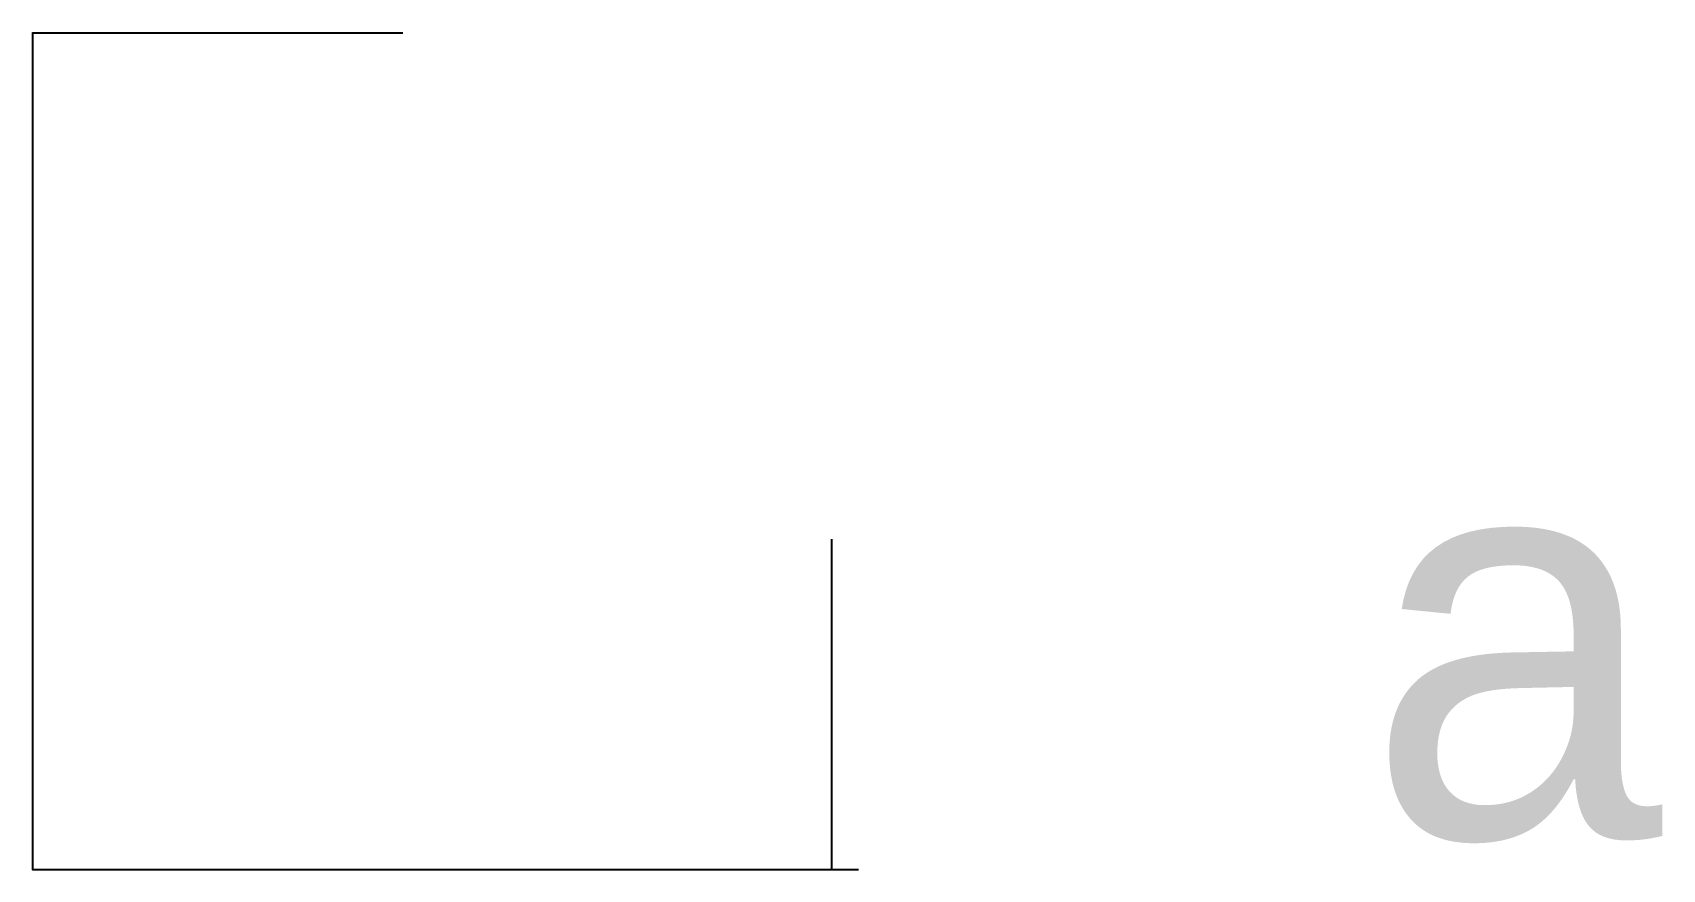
# Model space of a CAD drawing. Header units: metres. Extents: x -122270 to -121245, y -286425 to -285898.
import ezdxf

# ---------------------------------------------------------------- set-up
doc = ezdxf.new("R2010")
doc.units = ezdxf.units.M
doc.layers.add('STEEL', color=1, linetype='Continuous')
doc.layers.add('TEXT', color=3, linetype='Continuous')

msp = doc.modelspace()

# ---------------------------------------------------------------- linework, layer by layer
at = {"layer": 'STEEL'}
for points in [[(-122269.61, -285898.47), (-122269.61, -286424.61), (-121750.37, -286424.61)], [(-122269.61, -285898.57), (-122036.84, -285898.57)], [(-121767.2, -286424.61), (-121767.2, -286216.96)]]:
    msp.add_lwpolyline(points, dxfattribs=at)

# ---------------------------------------------------------------- texts
at = {"layer": 'TEXT'}
msp.add_text('a', height=250, dxfattribs=at).set_placement((-121430.85, -286404.62))

doc.saveas('drawing.dxf')
